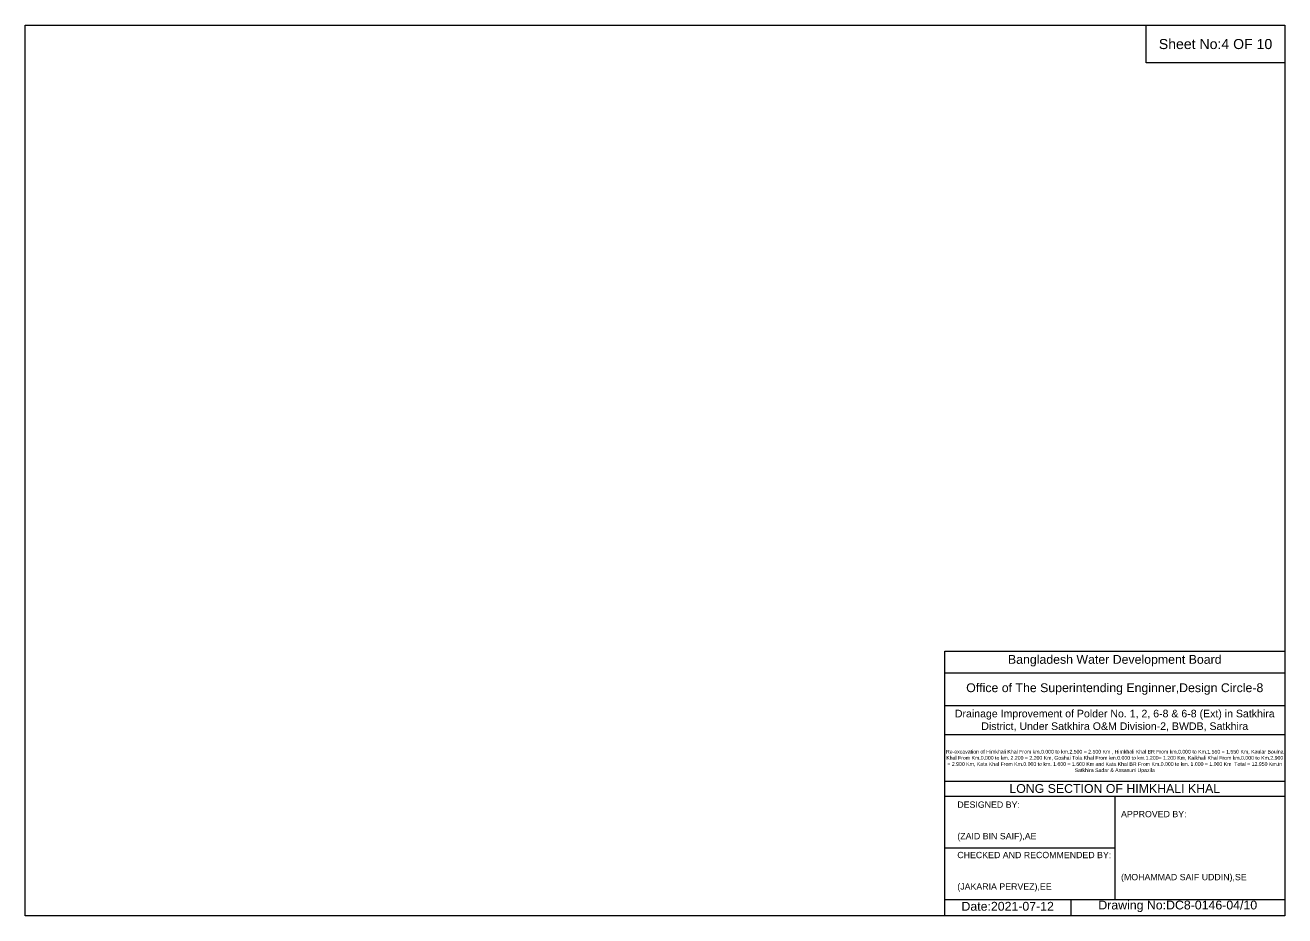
# Model space of a CAD drawing. Header units: inches. Extents: x 91000 to 628000, y -5656 to 0.
# Drawn here: x 130000 to 138000, y -5656 to 0 of the extents above; entities that cross this region are included whole.
import ezdxf

# ---------------------------------------------------------------- set-up
doc = ezdxf.new("R2010")
doc.units = ezdxf.units.IN
doc.header["$LTSCALE"] = 7
doc.header["$MEASUREMENT"] = 0
doc.styles.get("Standard").update_dxf_attribs({"font": 'arial.ttf'})

msp = doc.modelspace()

# ---------------------------------------------------------------- linework, layer by layer
for points in [[(130000, 0), (138000, 0), (138000, -5656), (130000, -5656)], [(137120, 0), (138000, 0), (138000, -240), (137120, -240)]]:
    msp.add_lwpolyline(points, close=True)
for points in [[(135840, -5656), (135840, -3976), (138000, -3976)], [(135840, -4112), (138000, -4112)], [(135840, -4320), (138000, -4320)], [(135840, -4504), (138000, -4504)], [(135840, -4800), (138000, -4800)], [(135840, -4896), (138000, -4896)], [(136920, -4896), (136920, -5552)], [(135840, -5224), (136920, -5224)], [(135840, -5552), (138000, -5552)], [(136640, -5552), (136640, -5656)]]:
    msp.add_lwpolyline(points)

# ---------------------------------------------------------------- texts
at = {"attachment_point": 5}
for s, insert, char_height in [('Sheet No:4 OF 10', (137560, -120), 64), ('Bangladesh Water Development Board', (136920, -4036), 56), ('Office of The Superintending Enginner,Design Circle-8', (136920, -4216), 56)]:
    msp.add_mtext(s, dxfattribs=dict(at, insert=insert, char_height=char_height))
for s, insert, char_height, width, attachment_point in [('Drainage Improvement of Polder No. 1, 2, 6-8 & 6-8 (Ext) in Satkhira District, Under Satkhira O&M Division-2, BWDB, Satkhira', (136920, -4416), 48, 2240, 5), ('Re-excavation of Himkhali Khal From km.0.000 to km.2.500 = 2.500 Km , Himkhali Khal BR From km.0.000 to Km.1.550 = 1.550 Km, Kaular Boulna Khal From Km.0.000 to km. 2.200 = 2.200 Km, Goshai Tola Khal From km.0.000 to km.1.200= 1.200 Km, Kaikhali Khal From km.0.000 to Km.2.900 = 2.900 Km, Kata Khal From Km.0.000 to km. 1.600 = 1.600 Km and Kata Khal BR From Km.0.000 to km. 1.000 = 1.000 Km  Total = 12.950 Km.in Satkhira Sadar & Assasuni Upazila', (136920, -4676), 23.4814, 2160, 5), ('LONG SECTION OF HIMKHALI KHAL ', (136920, -4848), 56, 2240, 5), ('DESIGNED BY:^J^J^J(ZAID BIN SAIF),AE', (135920, -5056), 40, 1120, 4), ('APPROVED BY:^J^J^J^J^J^J(MOHAMMAD SAIF UDDIN),SE', (136960, -5216), 40, 1120, 4), ('CHECKED AND RECOMMENDED BY:^J^J^J(JAKARIA PERVEZ),EE', (135920, -5376), 40, 1120, 4), ('Date:2021-07-12', (136240, -5596), 56, 1120, 5), ('Drawing No:DC8-0146-04/10', (137320, -5596), 56, 1760, 5)]:
    msp.add_mtext(s, dxfattribs=dict(insert=insert, char_height=char_height, width=width, attachment_point=attachment_point))

doc.saveas('drawing.dxf')
